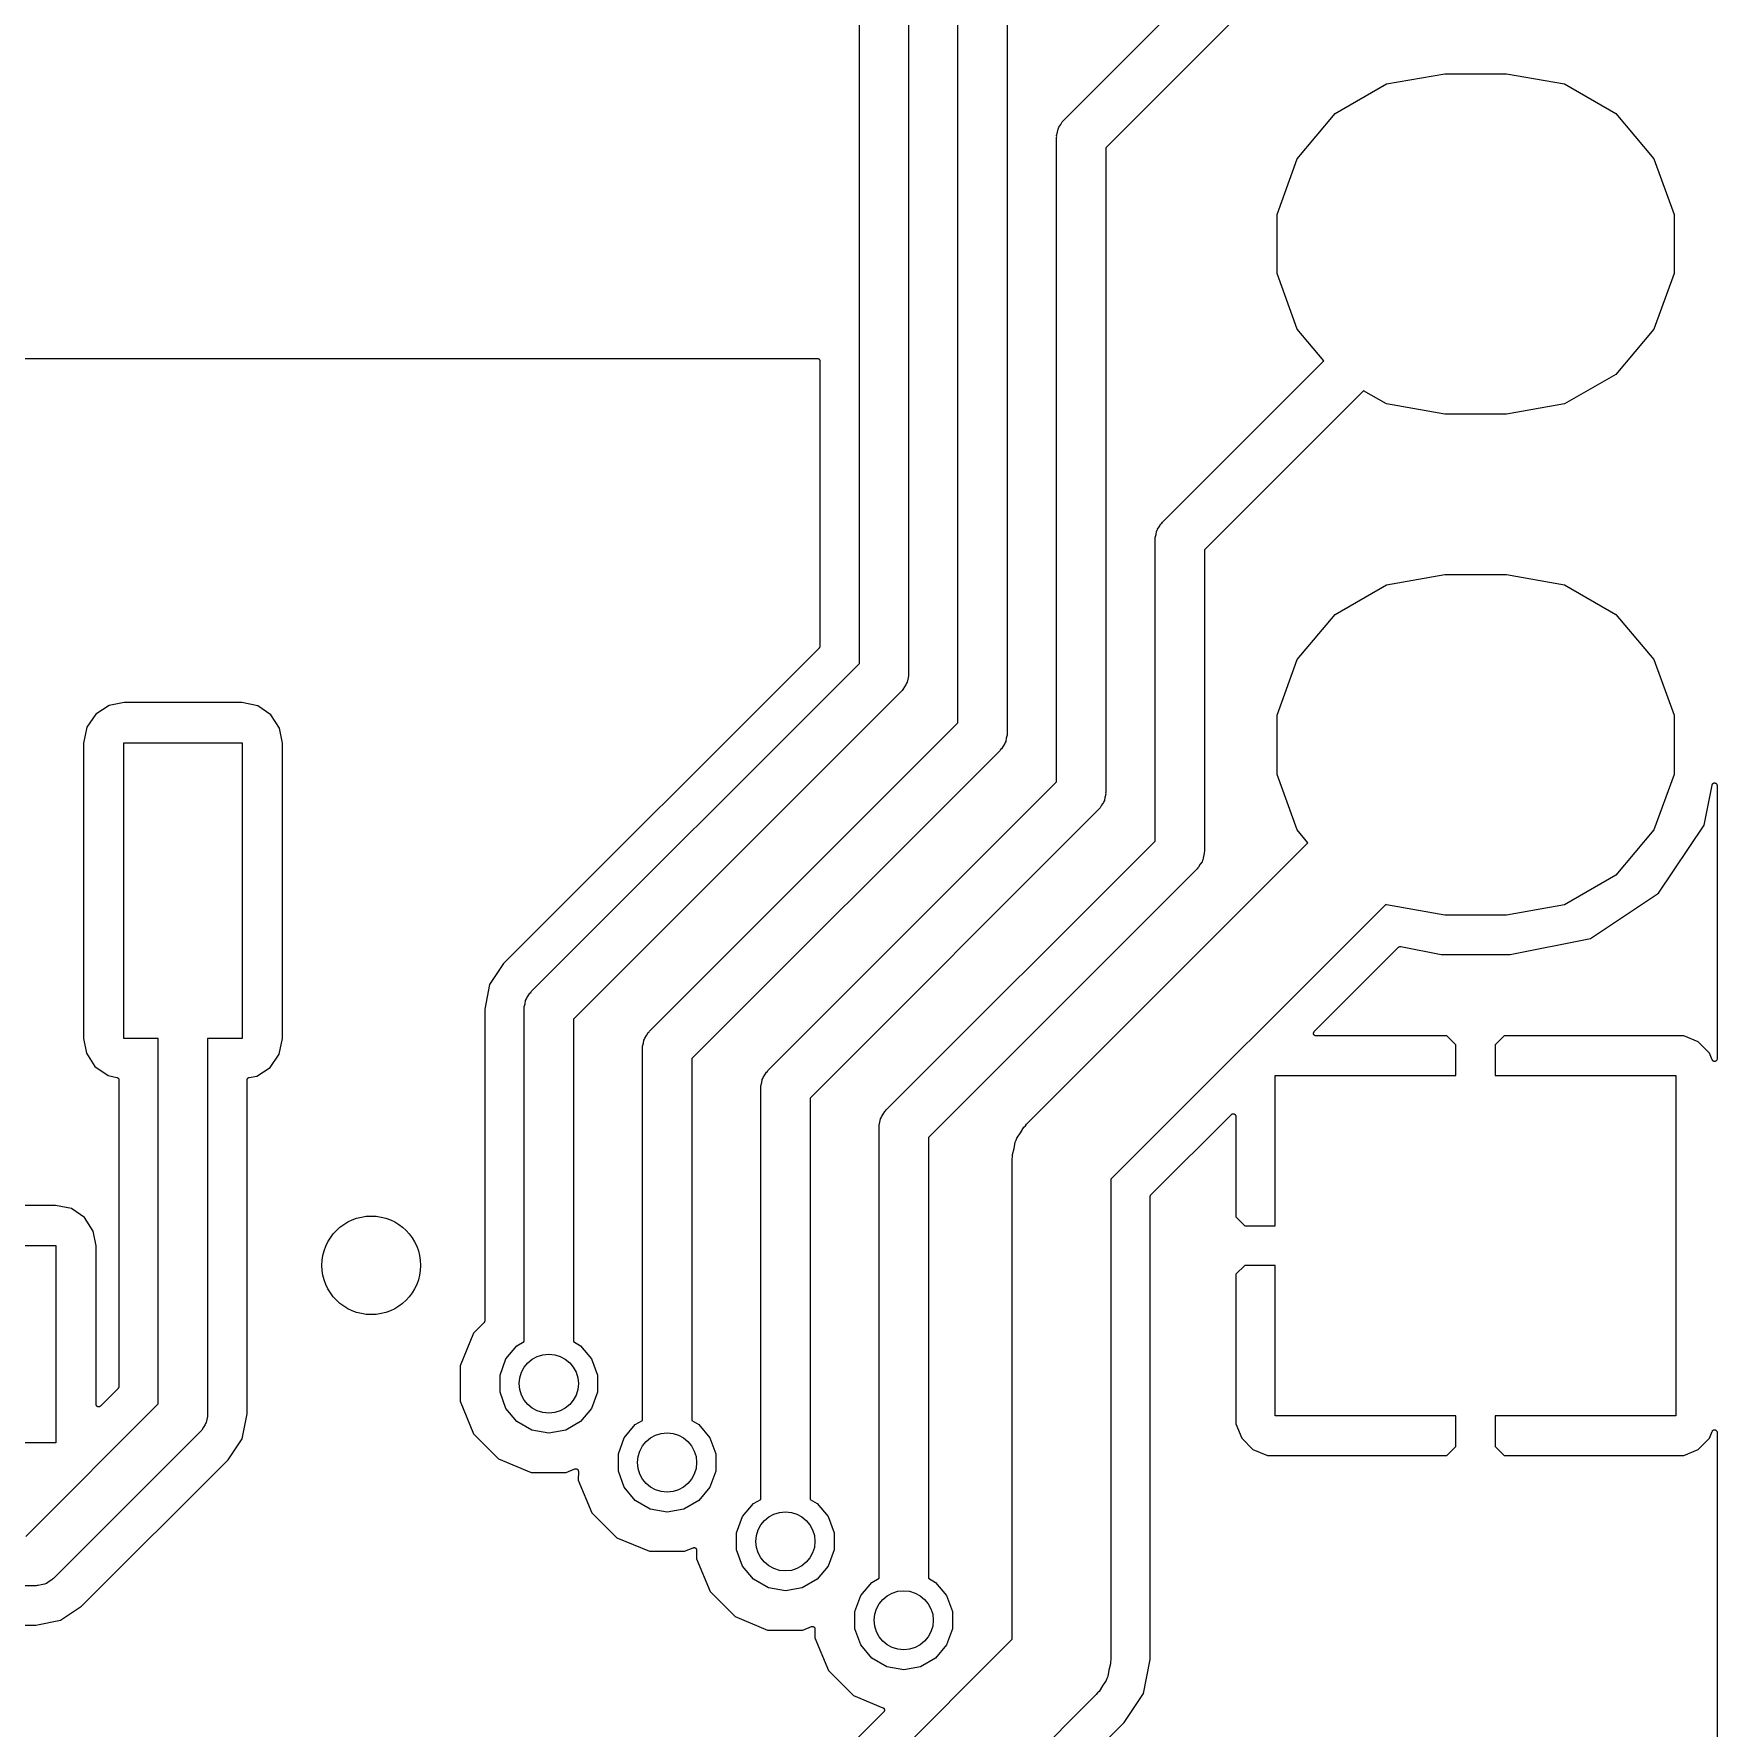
# Model space of a CAD drawing. Extents: x 0.3 to 75.7, y -92.7 to -2.
# Drawn here: x 67.19 to 75.72, y -60.95 to -52.35 of the extents above; entities that cross this region are included whole.
import ezdxf

# ---------------------------------------------------------------- set-up
doc = ezdxf.new("R2010")
doc.units = 0
doc.header["$MEASUREMENT"] = 0
doc.layers.add('BLACK', color=7, linetype='CONTINUOUS')

msp = doc.modelspace()

# ---------------------------------------------------------------- linework, layer by layer
at = {"layer": 'Black'}
for p, q in [((71.375, -55.5482), (71.375, -48.8)), ((71.625, -48.8518), (71.625, -55.6)), ((71.875, -55.8482), (71.875, -50.84)), ((72.125, -50.8918), (72.125, -55.9)), ((72.4116, -52.7916), (73.7307, -51.4725)), ((73.9323, -51.6245), (72.625, -52.9318)), ((74.0483, -52.6085), (74.3437, -52.5564)), ((74.3437, -52.5564), (74.6563, -52.5564)), ((74.6563, -52.5564), (74.9517, -52.6085)), ((73.7886, -52.7584), (74.0483, -52.6085)), ((74.9517, -52.6085), (75.2114, -52.7584)), ((73.5958, -52.9882), (73.7886, -52.7584)), ((75.2114, -52.7584), (75.4042, -52.9882)), ((72.3797, -52.8533), (72.3825, -52.8372)), ((72.3825, -52.8372), (72.3853, -52.8325)), ((72.3853, -52.8325), (72.3867, -52.8272)), ((72.3867, -52.8272), (72.3961, -52.8138)), ((72.3961, -52.8138), (72.4042, -52.7997)), ((72.4042, -52.7997), (72.4085, -52.7961)), ((72.4085, -52.7961), (72.4116, -52.7916)), ((72.375, -52.88), (72.376, -52.8746)), ((72.375, -56.1482), (72.375, -52.88)), ((72.3755, -52.8691), (72.3797, -52.8533)), ((72.376, -52.8746), (72.3755, -52.8691)), ((72.625, -52.9318), (72.625, -56.2)), ((73.4932, -53.27), (73.5958, -52.9882)), ((75.4042, -52.9882), (75.5068, -53.27)), ((73.4932, -53.57), (73.4932, -53.27)), ((75.5068, -53.27), (75.5068, -53.57)), ((73.5958, -53.8518), (73.4932, -53.57)), ((75.5068, -53.57), (75.4042, -53.8518)), ((73.7307, -54.0125), (73.5958, -53.8518)), ((75.4042, -53.8518), (75.2114, -54.0816)), ((19.013, -54), (71.162, -54)), ((71.162, -54), (71.1631, -54.0002)), ((71.1631, -54.0002), (71.1643, -54.0002)), ((71.1643, -54.0002), (71.1653, -54.0006)), ((71.1653, -54.0006), (71.1664, -54.0008)), ((71.1664, -54.0008), (71.1674, -54.0014)), ((71.1674, -54.0014), (71.1685, -54.0017)), ((71.1685, -54.0017), (71.1694, -54.0025)), ((71.1694, -54.0025), (71.1704, -54.003)), ((71.1704, -54.003), (71.1711, -54.0039)), ((71.1711, -54.0039), (71.172, -54.0046)), ((71.172, -54.0046), (71.1725, -54.0056)), ((71.1725, -54.0056), (71.1733, -54.0065)), ((71.1733, -54.0065), (71.1736, -54.0076)), ((71.1736, -54.0076), (71.1742, -54.0086)), ((71.1742, -54.0086), (71.1744, -54.0097)), ((71.1744, -54.0097), (71.1748, -54.0107)), ((71.1748, -54.0107), (71.1748, -54.0119)), ((71.1748, -54.0119), (71.175, -54.013)), ((71.175, -54.013), (71.175, -55.46)), ((72.9116, -54.8316), (73.7307, -54.0125)), ((75.2114, -54.0816), (74.9517, -54.2315)), ((73.9323, -54.1645), (73.125, -54.9718)), ((74.0483, -54.2315), (73.9323, -54.1645)), ((74.3437, -54.2836), (74.0483, -54.2315)), ((74.6563, -54.2836), (74.3437, -54.2836)), ((74.9517, -54.2315), (74.6563, -54.2836)), ((72.8755, -54.9091), (72.8797, -54.8933)), ((72.8797, -54.8933), (72.8825, -54.8772)), ((72.8825, -54.8772), (72.8853, -54.8725)), ((72.8853, -54.8725), (72.8867, -54.8672)), ((72.8867, -54.8672), (72.8961, -54.8538)), ((72.8961, -54.8538), (72.9042, -54.8397)), ((72.9042, -54.8397), (72.9085, -54.8361)), ((72.9085, -54.8361), (72.9116, -54.8316)), ((72.875, -54.92), (72.876, -54.9146)), ((72.875, -56.4482), (72.875, -54.92)), ((72.876, -54.9146), (72.8755, -54.9091)), ((73.125, -54.9718), (73.125, -56.5)), ((73.7886, -55.2984), (74.0483, -55.1485)), ((74.0483, -55.1485), (74.3437, -55.0964)), ((74.3437, -55.0964), (74.6563, -55.0964)), ((74.6563, -55.0964), (74.9517, -55.1485)), ((74.9517, -55.1485), (75.2114, -55.2984)), ((73.5958, -55.5282), (73.7886, -55.2984)), ((75.2114, -55.2984), (75.4042, -55.5282)), ((71.1712, -55.4692), (69.5711, -57.0693)), ((71.1715, -55.4687), (71.1712, -55.4692)), ((71.172, -55.4684), (71.1715, -55.4687)), ((71.1728, -55.4669), (71.172, -55.4684)), ((71.1738, -55.4655), (71.1728, -55.4669)), ((71.1739, -55.4649), (71.1738, -55.4655)), ((71.1742, -55.4644), (71.1739, -55.4649)), ((71.1745, -55.4628), (71.1742, -55.4644)), ((71.175, -55.4611), (71.1745, -55.4628)), ((71.175, -55.46), (71.1749, -55.4606)), ((71.1749, -55.4606), (71.175, -55.4611)), ((69.7116, -57.2116), (71.375, -55.5482)), ((73.4932, -55.81), (73.5958, -55.5282)), ((75.4042, -55.5282), (75.5068, -55.81)), ((71.6039, -55.6662), (71.5958, -55.6803)), ((71.6133, -55.6528), (71.6039, -55.6662)), ((71.6147, -55.6475), (71.6133, -55.6528)), ((71.6175, -55.6428), (71.6147, -55.6475)), ((71.6203, -55.6267), (71.6175, -55.6428)), ((71.6245, -55.6109), (71.6203, -55.6267)), ((71.625, -55.6), (71.624, -55.6054)), ((71.624, -55.6054), (71.6245, -55.6109)), ((67.571, -55.76), (67.5028, -55.8038)), ((67.6462, -55.7458), (67.571, -55.76)), ((68.2437, -55.7458), (67.6462, -55.7458)), ((68.3243, -55.7622), (68.2437, -55.7458)), ((68.3912, -55.8078), (68.3243, -55.7622)), ((71.5884, -55.6884), (69.925, -57.3518)), ((71.5915, -55.6839), (71.5884, -55.6884)), ((71.5958, -55.6803), (71.5915, -55.6839)), ((67.5028, -55.8038), (67.4572, -55.8707)), ((68.435, -55.876), (68.3912, -55.8078)), ((70.3116, -57.4116), (71.875, -55.8482)), ((73.4932, -56.11), (73.4932, -55.81)), ((75.5068, -55.81), (75.5068, -56.11)), ((67.4572, -55.8707), (67.4408, -55.9513)), ((68.4492, -55.9512), (68.435, -55.876)), ((72.1203, -55.9267), (72.1175, -55.9428)), ((72.1245, -55.9109), (72.1203, -55.9267)), ((72.125, -55.9), (72.124, -55.9054)), ((72.124, -55.9054), (72.1245, -55.9109)), ((67.4408, -55.9513), (67.4408, -57.4488)), ((67.645, -57.45), (67.645, -55.95)), ((67.645, -55.95), (68.245, -55.95)), ((68.245, -55.95), (68.245, -57.45)), ((68.4492, -57.4487), (68.4492, -55.9512)), ((72.0884, -55.9884), (70.525, -57.5518)), ((72.0915, -55.9839), (72.0884, -55.9884)), ((72.0958, -55.9803), (72.0915, -55.9839)), ((72.1039, -55.9662), (72.0958, -55.9803)), ((72.1133, -55.9528), (72.1039, -55.9662)), ((72.1147, -55.9475), (72.1133, -55.9528)), ((72.1175, -55.9428), (72.1147, -55.9475)), ((70.9116, -57.6116), (72.375, -56.1482)), ((73.5958, -56.3918), (73.4932, -56.11)), ((75.5068, -56.11), (75.4042, -56.3918)), ((75.6589, -56.3669), (75.6992, -56.164)), ((75.6992, -56.164), (75.6996, -56.163)), ((75.6996, -56.163), (75.6998, -56.1621)), ((75.6998, -56.1621), (75.7004, -56.161)), ((75.7004, -56.161), (75.7009, -56.1598)), ((75.7009, -56.1598), (75.7015, -56.159)), ((75.7015, -56.159), (75.702, -56.1582)), ((75.702, -56.1582), (75.703, -56.1573)), ((75.703, -56.1573), (75.7039, -56.1564)), ((75.7039, -56.1564), (75.7047, -56.1559)), ((75.7047, -56.1559), (75.7055, -56.1553)), ((75.7055, -56.1553), (75.7067, -56.1548)), ((75.7067, -56.1548), (75.7078, -56.1542)), ((75.7078, -56.1542), (75.7088, -56.1541)), ((75.7088, -56.1541), (75.7097, -56.1537)), ((75.7097, -56.1537), (75.711, -56.1537)), ((75.711, -56.1537), (75.7123, -56.1535)), ((75.7123, -56.1535), (75.7133, -56.1537)), ((75.7133, -56.1537), (75.7143, -56.1537)), ((75.7143, -56.1537), (75.7155, -56.1541)), ((75.7155, -56.1541), (75.7167, -56.1544)), ((75.7167, -56.1544), (75.7176, -56.1549)), ((75.7176, -56.1549), (75.7185, -56.1553)), ((75.7185, -56.1553), (75.7195, -56.1561)), ((75.7195, -56.1561), (75.7206, -56.1567)), ((75.7206, -56.1567), (75.7212, -56.1575)), ((75.7212, -56.1575), (75.722, -56.1582)), ((75.722, -56.1582), (75.7226, -56.1593)), ((75.7226, -56.1593), (75.7234, -56.1603)), ((75.7234, -56.1603), (75.7237, -56.1612)), ((75.7237, -56.1612), (75.7242, -56.1621)), ((75.7242, -56.1621), (75.7244, -56.1633)), ((75.7244, -56.1633), (75.7248, -56.1645)), ((75.7248, -56.1645), (75.7248, -56.1655)), ((75.7248, -56.1655), (75.725, -56.1665)), ((75.725, -56.1665), (75.725, -57.553)), ((72.5958, -56.2803), (72.5915, -56.2839)), ((72.6039, -56.2662), (72.5958, -56.2803)), ((72.6133, -56.2528), (72.6039, -56.2662)), ((72.6147, -56.2475), (72.6133, -56.2528)), ((72.6175, -56.2428), (72.6147, -56.2475)), ((72.6203, -56.2267), (72.6175, -56.2428)), ((72.6245, -56.2109), (72.6203, -56.2267)), ((72.625, -56.2), (72.624, -56.2054)), ((72.624, -56.2054), (72.6245, -56.2109)), ((72.5884, -56.2884), (71.125, -57.7518)), ((72.5915, -56.2839), (72.5884, -56.2884)), ((75.4284, -56.7119), (75.6589, -56.3669)), ((71.5116, -57.8116), (72.875, -56.4482)), ((73.65, -56.4564), (73.5958, -56.3918)), ((75.4042, -56.3918), (75.2114, -56.6216)), ((72.2232, -57.8832), (73.65, -56.4564)), ((73.1203, -56.5267), (73.1175, -56.5428)), ((73.1245, -56.5109), (73.1203, -56.5267)), ((73.125, -56.5), (73.124, -56.5054)), ((73.124, -56.5054), (73.1245, -56.5109)), ((73.0884, -56.5884), (71.725, -57.9518)), ((73.0915, -56.5839), (73.0884, -56.5884)), ((73.0958, -56.5803), (73.0915, -56.5839)), ((73.1039, -56.5662), (73.0958, -56.5803)), ((73.1133, -56.5528), (73.1039, -56.5662)), ((73.1147, -56.5475), (73.1133, -56.5528)), ((73.1175, -56.5428), (73.1147, -56.5475)), ((75.2114, -56.6216), (74.9517, -56.7715)), ((74.0443, -56.7692), (72.65, -58.1636)), ((74.0483, -56.7715), (74.0443, -56.7692)), ((74.3437, -56.8236), (74.0483, -56.7715)), ((74.9517, -56.7715), (74.6563, -56.8236)), ((75.0834, -56.9424), (75.4284, -56.7119)), ((74.6563, -56.8236), (74.3437, -56.8236)), ((74.6752, -57.0236), (75.0834, -56.9424)), ((73.6822, -57.4142), (74.1097, -56.9867)), ((74.1097, -56.9867), (74.1112, -56.9856)), ((74.1112, -56.9856), (74.1126, -56.9845)), ((74.1126, -56.9845), (74.113, -56.9844)), ((74.113, -56.9844), (74.1134, -56.9841)), ((74.1134, -56.9841), (74.1152, -56.9836)), ((74.1152, -56.9836), (74.1169, -56.983)), ((74.1169, -56.983), (74.1173, -56.9831)), ((74.1173, -56.9831), (74.1178, -56.9829)), ((74.1178, -56.9829), (74.1196, -56.9831)), ((74.1196, -56.9831), (74.1214, -56.9831)), ((74.1214, -56.9831), (74.3248, -57.0236)), ((74.3248, -57.0236), (74.6752, -57.0236)), ((69.5711, -57.0693), (69.5, -57.1757)), ((69.5, -57.1757), (69.475, -57.3013)), ((69.6961, -57.2338), (69.7042, -57.2197)), ((69.7042, -57.2197), (69.7085, -57.2161)), ((69.7085, -57.2161), (69.7116, -57.2116)), ((69.475, -57.3013), (69.475, -58.8832)), ((69.675, -57.3), (69.676, -57.2946)), ((69.675, -58.7), (69.675, -57.3)), ((69.6755, -57.2891), (69.6797, -57.2733)), ((69.676, -57.2946), (69.6755, -57.2891)), ((69.6797, -57.2733), (69.6825, -57.2572)), ((69.6825, -57.2572), (69.6853, -57.2525)), ((69.6853, -57.2525), (69.6867, -57.2472)), ((69.6867, -57.2472), (69.6961, -57.2338)), ((69.925, -57.3518), (69.925, -58.7)), ((67.4408, -57.4488), (67.455, -57.524)), ((67.82, -57.45), (67.645, -57.45)), ((67.82, -59.3032), (67.82, -57.45)), ((68.245, -57.45), (68.07, -57.45)), ((68.07, -57.45), (68.07, -59.355)), ((68.4328, -57.5293), (68.4492, -57.4487)), ((70.2755, -57.4891), (70.2797, -57.4733)), ((70.2797, -57.4733), (70.2825, -57.4572)), ((70.2825, -57.4572), (70.2853, -57.4525)), ((70.2853, -57.4525), (70.2867, -57.4472)), ((70.2867, -57.4472), (70.2961, -57.4338)), ((70.2961, -57.4338), (70.3042, -57.4197)), ((70.3042, -57.4197), (70.3085, -57.4161)), ((70.3085, -57.4161), (70.3116, -57.4116)), ((73.6784, -57.4223), (73.6786, -57.4217)), ((73.6786, -57.424), (73.6784, -57.4223)), ((73.6786, -57.4211), (73.6792, -57.4195)), ((73.6786, -57.4217), (73.6786, -57.4211)), ((73.6786, -57.4257), (73.6786, -57.424)), ((73.6788, -57.4262), (73.6786, -57.4257)), ((73.6788, -57.4268), (73.6788, -57.4262)), ((73.6795, -57.4283), (73.6788, -57.4268)), ((73.6792, -57.4195), (73.6796, -57.4179)), ((73.6801, -57.4299), (73.6795, -57.4283)), ((73.6796, -57.4179), (73.6799, -57.4174)), ((73.6799, -57.4174), (73.6801, -57.4169)), ((73.6801, -57.4169), (73.6812, -57.4156)), ((73.6805, -57.4303), (73.6801, -57.4299)), ((73.6807, -57.4309), (73.6805, -57.4303)), ((73.6819, -57.4321), (73.6807, -57.4309)), ((73.6812, -57.4156), (73.6822, -57.4142)), ((73.683, -57.4334), (73.6819, -57.4321)), ((73.6835, -57.4336), (73.683, -57.4334)), ((73.6839, -57.434), (73.6835, -57.4336)), ((73.6855, -57.4348), (73.6839, -57.434)), ((73.6869, -57.4356), (73.6855, -57.4348)), ((73.6875, -57.4357), (73.6869, -57.4356)), ((73.688, -57.436), (73.6875, -57.4357)), ((73.6897, -57.4361), (73.688, -57.436)), ((73.6914, -57.4364), (73.6897, -57.4361)), ((74.3544, -57.4364), (73.6914, -57.4364)), ((74.4, -57.482), (74.3544, -57.4364)), ((74.4, -57.6364), (74.4, -57.482)), ((74.6456, -57.4364), (74.6, -57.482)), ((74.6, -57.482), (74.6, -57.6364)), ((75.5558, -57.4364), (74.6456, -57.4364)), ((75.6293, -57.4668), (75.5558, -57.4364)), ((75.6856, -57.5231), (75.6293, -57.4668)), ((67.455, -57.524), (67.4988, -57.5922)), ((68.3872, -57.5962), (68.4328, -57.5293)), ((70.275, -57.5), (70.276, -57.4946)), ((70.275, -59.1), (70.275, -57.5)), ((70.276, -57.4946), (70.2755, -57.4891)), ((70.525, -57.5518), (70.525, -59.1)), ((75.7, -57.558), (75.6856, -57.5231)), ((75.7011, -57.5596), (75.7, -57.558)), ((75.702, -57.5613), (75.7011, -57.5596)), ((75.7023, -57.5615), (75.702, -57.5613)), ((75.7024, -57.5618), (75.7023, -57.5615)), ((75.704, -57.563), (75.7024, -57.5618)), ((75.7055, -57.5642), (75.704, -57.563)), ((75.7058, -57.5643), (75.7055, -57.5642)), ((75.706, -57.5645), (75.7058, -57.5643)), ((75.7079, -57.5651), (75.706, -57.5645)), ((75.7097, -57.5658), (75.7079, -57.5651)), ((75.71, -57.5658), (75.7097, -57.5658)), ((75.7103, -57.5659), (75.71, -57.5658)), ((75.7123, -57.5658), (75.7103, -57.5659)), ((75.7143, -57.5658), (75.7123, -57.5658)), ((75.7145, -57.5657), (75.7143, -57.5658)), ((75.7148, -57.5657), (75.7145, -57.5657)), ((75.7167, -57.5649), (75.7148, -57.5657)), ((75.7185, -57.5642), (75.7167, -57.5649)), ((75.7187, -57.5641), (75.7185, -57.5642)), ((75.719, -57.564), (75.7187, -57.5641)), ((75.7205, -57.5626), (75.719, -57.564)), ((75.722, -57.5613), (75.7205, -57.5626)), ((75.7221, -57.5611), (75.722, -57.5613)), ((75.7223, -57.5609), (75.7221, -57.5611)), ((75.7232, -57.5591), (75.7223, -57.5609)), ((75.7242, -57.5574), (75.7232, -57.5591)), ((75.7243, -57.5572), (75.7242, -57.5574)), ((75.7244, -57.5569), (75.7243, -57.5572)), ((75.7247, -57.5549), (75.7244, -57.5569)), ((75.725, -57.553), (75.7247, -57.5549)), ((67.4988, -57.5922), (67.5657, -57.6378)), ((67.5657, -57.6378), (67.6096, -57.6467)), ((67.6096, -57.6467), (67.6115, -57.6475)), ((67.6115, -57.6475), (67.6135, -57.6482)), ((67.6135, -57.6482), (67.6136, -57.6483)), ((67.6136, -57.6483), (67.6138, -57.6484)), ((67.6138, -57.6484), (67.6153, -57.6498)), ((67.6153, -57.6498), (67.617, -57.6511)), ((67.617, -57.6511), (67.617, -57.6513)), ((67.617, -57.6513), (67.6172, -57.6514)), ((67.6172, -57.6514), (67.6182, -57.6532)), ((67.6182, -57.6532), (67.6192, -57.655)), ((67.6192, -57.655), (67.6192, -57.6552)), ((67.6192, -57.6552), (67.6193, -57.6553)), ((67.6193, -57.6553), (67.6196, -57.6574)), ((68.2704, -57.6579), (68.2707, -57.6557)), ((68.2707, -57.6557), (68.2708, -57.6556)), ((68.2708, -57.6556), (68.2719, -57.6537)), ((68.2708, -57.6556), (68.2708, -57.6556)), ((68.2719, -57.6537), (68.2729, -57.6518)), ((68.2729, -57.6518), (68.273, -57.6517)), ((68.273, -57.6517), (68.2747, -57.6502)), ((68.273, -57.6517), (68.273, -57.6517)), ((68.2747, -57.6502), (68.2764, -57.6488)), ((68.2764, -57.6488), (68.2764, -57.6488)), ((68.2764, -57.6488), (68.2765, -57.6488)), ((68.2765, -57.6488), (68.2786, -57.648)), ((68.2786, -57.648), (68.2806, -57.6472)), ((68.2806, -57.6472), (68.319, -57.64)), ((68.319, -57.64), (68.3872, -57.5962)), ((70.8825, -57.6572), (70.8853, -57.6525)), ((70.8853, -57.6525), (70.8867, -57.6472)), ((70.8867, -57.6472), (70.8961, -57.6338)), ((70.8961, -57.6338), (70.9042, -57.6197)), ((70.9042, -57.6197), (70.9085, -57.6161)), ((70.9085, -57.6161), (70.9116, -57.6116)), ((73.484, -58.4), (73.484, -57.6364)), ((73.484, -57.6364), (74.4, -57.6364)), ((74.6, -57.6364), (75.516, -57.6364)), ((75.516, -57.6364), (75.516, -59.3636)), ((67.6196, -57.6574), (67.62, -57.6595)), ((67.62, -57.6595), (67.62, -59.215)), ((68.27, -57.66), (68.2704, -57.6579)), ((68.27, -59.3537), (68.27, -57.66)), ((70.875, -57.7), (70.876, -57.6946)), ((70.875, -59.5), (70.875, -57.7)), ((70.8755, -57.6891), (70.8797, -57.6733)), ((70.876, -57.6946), (70.8755, -57.6891)), ((70.8797, -57.6733), (70.8825, -57.6572)), ((71.125, -57.7518), (71.125, -59.5)), ((71.4961, -57.8338), (71.5042, -57.8197)), ((71.5042, -57.8197), (71.5085, -57.8161)), ((71.5085, -57.8161), (71.5116, -57.8116)), ((71.475, -57.9), (71.476, -57.8946)), ((71.475, -60.1868), (71.475, -57.9)), ((71.4755, -57.8891), (71.4797, -57.8733)), ((71.476, -57.8946), (71.4755, -57.8891)), ((71.4797, -57.8733), (71.4825, -57.8572)), ((71.4825, -57.8572), (71.4853, -57.8525)), ((71.4853, -57.8525), (71.4867, -57.8472)), ((71.4867, -57.8472), (71.4961, -57.8338)), ((72.1922, -57.9276), (72.2085, -57.8993)), ((72.2085, -57.8993), (72.2169, -57.8922)), ((72.2169, -57.8922), (72.2232, -57.8832)), ((72.8538, -58.2426), (73.2618, -57.8346)), ((73.2618, -57.8346), (73.2632, -57.8336)), ((73.2632, -57.8336), (73.2645, -57.8325)), ((73.2645, -57.8325), (73.265, -57.8323)), ((73.265, -57.8323), (73.2655, -57.832)), ((73.2655, -57.832), (73.2671, -57.8316)), ((73.2671, -57.8316), (73.2687, -57.831)), ((73.2687, -57.831), (73.2693, -57.831)), ((73.2693, -57.831), (73.2699, -57.8308)), ((73.2699, -57.8308), (73.2716, -57.831)), ((73.2716, -57.831), (73.2733, -57.831)), ((73.2733, -57.831), (73.2738, -57.8312)), ((73.2738, -57.8312), (73.2744, -57.8312)), ((73.2744, -57.8312), (73.2759, -57.8319)), ((73.2759, -57.8319), (73.2775, -57.8325)), ((73.2775, -57.8325), (73.2779, -57.8329)), ((73.2779, -57.8329), (73.2785, -57.8331)), ((73.2785, -57.8331), (73.2797, -57.8343)), ((73.2797, -57.8343), (73.281, -57.8354)), ((73.281, -57.8354), (73.2812, -57.8359)), ((73.2812, -57.8359), (73.2816, -57.8363)), ((73.2816, -57.8363), (73.2824, -57.8379)), ((73.2824, -57.8379), (73.2832, -57.8393)), ((73.2832, -57.8393), (73.2833, -57.8399)), ((73.2833, -57.8399), (73.2836, -57.8404)), ((73.2836, -57.8404), (73.2837, -57.8421)), ((73.2837, -57.8421), (73.284, -57.8438)), ((73.284, -57.8438), (73.284, -58.3544)), ((71.725, -57.9518), (71.725, -60.1868)), ((72.1594, -58.0067), (72.1651, -57.9745)), ((72.1651, -57.9745), (72.1706, -57.965)), ((72.1706, -57.965), (72.1734, -57.9543)), ((72.1734, -57.9543), (72.1922, -57.9276)), ((72.15, -58.06), (72.1519, -58.0492)), ((72.15, -60.4964), (72.15, -58.06)), ((72.151, -58.0382), (72.1594, -58.0067)), ((72.1519, -58.0492), (72.151, -58.0382)), ((72.65, -58.1636), (72.65, -60.6)), ((72.85, -58.2506), (72.8505, -58.249)), ((72.8501, -58.2512), (72.85, -58.2506)), ((72.85, -58.2518), (72.8501, -58.2512)), ((72.85, -58.6402), (72.85, -58.2518)), ((72.8505, -58.249), (72.8508, -58.2473)), ((72.8508, -58.2473), (72.8511, -58.2468)), ((72.8511, -58.2468), (72.8512, -58.2463)), ((72.8512, -58.2463), (72.8522, -58.2449)), ((72.8522, -58.2449), (72.853, -58.2434)), ((72.853, -58.2434), (72.8535, -58.2431)), ((72.8535, -58.2431), (72.8538, -58.2426)), ((67.2987, -58.2958), (66.8376, -58.2958)), ((67.3793, -58.3122), (67.2987, -58.2958)), ((67.4462, -58.3578), (67.3793, -58.3122)), ((67.49, -58.426), (67.4462, -58.3578)), ((67.5042, -58.5012), (67.49, -58.426)), ((73.284, -58.3544), (73.3296, -58.4)), ((73.3296, -58.4), (73.484, -58.4)), ((66.7536, -58.5), (67.3, -58.5)), ((67.3, -58.5), (67.3, -59.5)), ((67.5042, -59.3048), (67.5042, -58.5012)), ((73.3296, -58.6), (73.284, -58.6456)), ((73.484, -58.6), (73.3296, -58.6)), ((73.484, -59.3636), (73.484, -58.6)), ((72.85, -60.5987), (72.85, -58.6402)), ((73.284, -58.6456), (73.284, -59.4034)), ((69.675, -58.9868), (69.675, -58.7)), ((69.925, -58.7), (69.925, -58.9868)), ((69.4187, -58.9448), (69.3501, -59.1101)), ((69.4712, -58.8924), (69.4187, -58.9448)), ((69.4715, -58.8919), (69.4712, -58.8924)), ((69.472, -58.8916), (69.4715, -58.8919)), ((69.4728, -58.8901), (69.472, -58.8916)), ((69.4738, -58.8887), (69.4728, -58.8901)), ((69.4739, -58.8881), (69.4738, -58.8887)), ((69.4742, -58.8876), (69.4739, -58.8881)), ((69.4745, -58.886), (69.4742, -58.8876)), ((69.4749, -58.8843), (69.4745, -58.886)), ((69.475, -58.8832), (69.4749, -58.8838)), ((69.4749, -58.8838), (69.4749, -58.8843)), ((69.5827, -59.0745), (69.6387, -59.0078)), ((69.6387, -59.0078), (69.675, -58.9868)), ((69.925, -58.9868), (69.9613, -59.0078)), ((69.9613, -59.0078), (70.0173, -59.0745)), ((69.3501, -59.1101), (69.3499, -59.2891)), ((69.5529, -59.1564), (69.5827, -59.0745)), ((70.0173, -59.0745), (70.0471, -59.1564)), ((70.275, -59.3868), (70.275, -59.1)), ((70.525, -59.1), (70.525, -59.3868)), ((69.5529, -59.2436), (69.5529, -59.1564)), ((70.0471, -59.1564), (70.0471, -59.2436)), ((67.6162, -59.2242), (67.5264, -59.314)), ((67.6165, -59.2237), (67.6162, -59.2242)), ((67.617, -59.2234), (67.6165, -59.2237)), ((67.6178, -59.2219), (67.617, -59.2234)), ((67.6188, -59.2205), (67.6178, -59.2219)), ((67.6189, -59.2199), (67.6188, -59.2205)), ((67.6192, -59.2194), (67.6189, -59.2199)), ((67.6195, -59.2178), (67.6192, -59.2194)), ((67.62, -59.2161), (67.6195, -59.2178)), ((67.62, -59.215), (67.6199, -59.2156)), ((67.6199, -59.2156), (67.62, -59.2161)), ((69.5827, -59.3255), (69.5529, -59.2436)), ((70.0471, -59.2436), (70.0173, -59.3255)), ((67.1482, -59.975), (67.82, -59.3032)), ((67.5045, -59.3065), (67.5042, -59.3048)), ((67.5046, -59.3082), (67.5045, -59.3065)), ((67.5049, -59.3087), (67.5046, -59.3082)), ((67.505, -59.3093), (67.5049, -59.3087)), ((67.5058, -59.3107), (67.505, -59.3093)), ((67.5065, -59.3123), (67.5058, -59.3107)), ((67.5069, -59.3127), (67.5065, -59.3123)), ((67.5072, -59.3132), (67.5069, -59.3127)), ((67.5085, -59.3143), (67.5072, -59.3132)), ((67.5097, -59.3155), (67.5085, -59.3143)), ((67.5102, -59.3157), (67.5097, -59.3155)), ((67.5107, -59.3161), (67.5102, -59.3157)), ((67.5123, -59.3167), (67.5107, -59.3161)), ((67.5138, -59.3174), (67.5123, -59.3167)), ((67.5144, -59.3174), (67.5138, -59.3174)), ((67.5149, -59.3176), (67.5144, -59.3174)), ((67.5166, -59.3176), (67.5149, -59.3176)), ((67.5183, -59.3178), (67.5166, -59.3176)), ((67.5189, -59.3176), (67.5183, -59.3178)), ((67.5194, -59.3176), (67.5189, -59.3176)), ((67.521, -59.317), (67.5194, -59.3176)), ((67.5227, -59.3166), (67.521, -59.317)), ((67.5231, -59.3163), (67.5227, -59.3166)), ((67.5237, -59.3161), (67.5231, -59.3163)), ((67.525, -59.315), (67.5237, -59.3161)), ((67.5264, -59.314), (67.525, -59.315)), ((68.0695, -59.3659), (68.0653, -59.3817)), ((68.07, -59.355), (68.069, -59.3604)), ((68.069, -59.3604), (68.0695, -59.3659)), ((68.245, -59.4793), (68.27, -59.3537)), ((69.3499, -59.2891), (69.4183, -59.4546)), ((69.6387, -59.3922), (69.5827, -59.3255)), ((70.0173, -59.3255), (69.9613, -59.3922)), ((74.4, -59.3636), (73.484, -59.3636)), ((74.4, -59.518), (74.4, -59.3636)), ((75.516, -59.3636), (74.6, -59.3636)), ((74.6, -59.3636), (74.6, -59.518)), ((68.0334, -59.4434), (67.2884, -60.1884)), ((68.0365, -59.4389), (68.0334, -59.4434)), ((68.0408, -59.4353), (68.0365, -59.4389)), ((68.0489, -59.4212), (68.0408, -59.4353)), ((68.0583, -59.4078), (68.0489, -59.4212)), ((68.0597, -59.4025), (68.0583, -59.4078)), ((68.0625, -59.3978), (68.0597, -59.4025)), ((68.0653, -59.3817), (68.0625, -59.3978)), ((69.4183, -59.4546), (69.5448, -59.5813)), ((69.7142, -59.4358), (69.6387, -59.3922)), ((69.8, -59.451), (69.7142, -59.4358)), ((69.8858, -59.4358), (69.8, -59.451)), ((69.9613, -59.3922), (69.8858, -59.4358)), ((70.1827, -59.4745), (70.2387, -59.4078)), ((70.2387, -59.4078), (70.275, -59.3868)), ((70.525, -59.3868), (70.5613, -59.4078)), ((70.5613, -59.4078), (70.6173, -59.4745)), ((73.284, -59.4034), (73.3144, -59.4769)), ((75.6856, -59.4769), (75.7, -59.442)), ((75.7, -59.442), (75.7011, -59.4404)), ((75.7011, -59.4404), (75.702, -59.4387)), ((75.702, -59.4387), (75.7023, -59.4385)), ((75.7023, -59.4385), (75.7024, -59.4382)), ((75.7024, -59.4382), (75.704, -59.437)), ((75.704, -59.437), (75.7055, -59.4358)), ((75.7055, -59.4358), (75.7058, -59.4357)), ((75.7058, -59.4357), (75.706, -59.4355)), ((75.706, -59.4355), (75.7079, -59.4349)), ((75.7079, -59.4349), (75.7097, -59.4342)), ((75.7097, -59.4342), (75.71, -59.4342)), ((75.71, -59.4342), (75.7103, -59.4341)), ((75.7103, -59.4341), (75.7123, -59.4342)), ((75.7123, -59.4342), (75.7143, -59.4342)), ((75.7143, -59.4342), (75.7145, -59.4343)), ((75.7145, -59.4343), (75.7148, -59.4343)), ((75.7148, -59.4343), (75.7167, -59.4351)), ((75.7167, -59.4351), (75.7185, -59.4358)), ((75.7185, -59.4358), (75.7187, -59.4359)), ((75.7187, -59.4359), (75.719, -59.436)), ((75.719, -59.436), (75.7205, -59.4374)), ((75.7205, -59.4374), (75.722, -59.4387)), ((75.722, -59.4387), (75.7221, -59.4389)), ((75.7221, -59.4389), (75.7223, -59.4391)), ((75.7223, -59.4391), (75.7232, -59.4409)), ((75.7232, -59.4409), (75.7242, -59.4426)), ((75.7242, -59.4426), (75.7243, -59.4428)), ((75.7243, -59.4428), (75.7244, -59.4431)), ((75.7244, -59.4431), (75.7247, -59.4451)), ((75.7247, -59.4451), (75.725, -59.447)), ((75.725, -59.447), (75.725, -92.712)), ((67.3, -59.5), (66.5, -59.5)), ((68.1739, -59.5857), (68.245, -59.4793)), ((70.1529, -59.5564), (70.1827, -59.4745)), ((70.6173, -59.4745), (70.6471, -59.5564)), ((70.875, -59.7868), (70.875, -59.5)), ((71.125, -59.5), (71.125, -59.7868)), ((73.3144, -59.4769), (73.3707, -59.5332)), ((73.3707, -59.5332), (73.4442, -59.5636)), ((74.3544, -59.5636), (74.4, -59.518)), ((74.6, -59.518), (74.6456, -59.5636)), ((75.5558, -59.5636), (75.6293, -59.5332)), ((75.6293, -59.5332), (75.6856, -59.4769)), ((67.4307, -60.3289), (68.1739, -59.5857)), ((69.5448, -59.5813), (69.7101, -59.6499)), ((69.8891, -59.6501), (69.932, -59.6324)), ((69.932, -59.6324), (69.9334, -59.6321)), ((69.9334, -59.6321), (69.9347, -59.6316)), ((69.9347, -59.6316), (69.9356, -59.6316)), ((69.9356, -59.6316), (69.9364, -59.6314)), ((69.9364, -59.6314), (69.9378, -59.6316)), ((69.9378, -59.6316), (69.9392, -59.6316)), ((69.9392, -59.6316), (69.94, -59.6319)), ((69.94, -59.6319), (69.9409, -59.632)), ((69.9409, -59.632), (69.9421, -59.6326)), ((69.9421, -59.6326), (69.9435, -59.6331)), ((70.1529, -59.6436), (70.1529, -59.5564)), ((70.6471, -59.5564), (70.6471, -59.6436)), ((73.4442, -59.5636), (74.3544, -59.5636)), ((74.6456, -59.5636), (75.5558, -59.5636)), ((69.7101, -59.6499), (69.8891, -59.6501)), ((69.9435, -59.6331), (69.9441, -59.6337)), ((69.9441, -59.6337), (69.9449, -59.6341)), ((69.9449, -59.6341), (69.9458, -59.6351)), ((69.9458, -59.6351), (69.9469, -59.636)), ((69.9469, -59.636), (69.9474, -59.6368)), ((69.9474, -59.6368), (69.9479, -59.6374)), ((69.9479, -59.6374), (69.9485, -59.6387)), ((69.9485, -59.6387), (69.9492, -59.6399)), ((69.9492, -59.6399), (69.9493, -59.6408)), ((69.9493, -59.6408), (69.9497, -59.6416)), ((69.9497, -59.6416), (69.9497, -59.643)), ((69.9497, -59.643), (69.95, -59.6444)), ((69.95, -59.6444), (69.9499, -59.6891)), ((69.9499, -59.6891), (70.0183, -59.8546)), ((70.1827, -59.7255), (70.1529, -59.6436)), ((70.6471, -59.6436), (70.6173, -59.7255)), ((70.2387, -59.7922), (70.1827, -59.7255)), ((70.3142, -59.8358), (70.2387, -59.7922)), ((70.5613, -59.7922), (70.4858, -59.8358)), ((70.6173, -59.7255), (70.5613, -59.7922)), ((70.8387, -59.8078), (70.875, -59.7868)), ((71.125, -59.7868), (71.1613, -59.8078)), ((70.0183, -59.8546), (70.1448, -59.9813)), ((70.4, -59.851), (70.3142, -59.8358)), ((70.4858, -59.8358), (70.4, -59.851)), ((70.7529, -59.9564), (70.7827, -59.8745)), ((70.7827, -59.8745), (70.8387, -59.8078)), ((71.1613, -59.8078), (71.2173, -59.8745)), ((71.2173, -59.8745), (71.2471, -59.9564)), ((70.7529, -60.0436), (70.7529, -59.9564)), ((71.2471, -59.9564), (71.2471, -60.0436)), ((70.1448, -59.9813), (70.3101, -60.0499)), ((70.3101, -60.0499), (70.4891, -60.0501)), ((70.4891, -60.0501), (70.532, -60.0324)), ((70.532, -60.0324), (70.5334, -60.0321)), ((70.5334, -60.0321), (70.5347, -60.0316)), ((70.5347, -60.0316), (70.5356, -60.0316)), ((70.5356, -60.0316), (70.5364, -60.0314)), ((70.5364, -60.0314), (70.5378, -60.0316)), ((70.5378, -60.0316), (70.5392, -60.0316)), ((70.5392, -60.0316), (70.54, -60.0319)), ((70.54, -60.0319), (70.5409, -60.032)), ((70.5409, -60.032), (70.5421, -60.0326)), ((70.5421, -60.0326), (70.5435, -60.0331)), ((70.5435, -60.0331), (70.5441, -60.0337)), ((70.5441, -60.0337), (70.5449, -60.0341)), ((70.5449, -60.0341), (70.5458, -60.0351)), ((70.5458, -60.0351), (70.5469, -60.036)), ((70.5469, -60.036), (70.5474, -60.0368)), ((70.5474, -60.0368), (70.5479, -60.0374)), ((70.5479, -60.0374), (70.5485, -60.0387)), ((70.5485, -60.0387), (70.5492, -60.0399)), ((70.5492, -60.0399), (70.5493, -60.0408)), ((70.5493, -60.0408), (70.5497, -60.0416)), ((70.5497, -60.0416), (70.5497, -60.043)), ((70.5497, -60.043), (70.55, -60.0444)), ((70.55, -60.0444), (70.5499, -60.0891)), ((70.7827, -60.1255), (70.7529, -60.0436)), ((71.2471, -60.0436), (71.2173, -60.1255)), ((70.5499, -60.0891), (70.6183, -60.2546)), ((70.8387, -60.1922), (70.7827, -60.1255)), ((71.2173, -60.1255), (71.1613, -60.1922)), ((67.2, -60.225), (54.9518, -60.225)), ((67.2054, -60.224), (67.2, -60.225)), ((67.2109, -60.2245), (67.2054, -60.224)), ((67.2267, -60.2203), (67.2109, -60.2245)), ((67.2428, -60.2175), (67.2267, -60.2203)), ((67.2475, -60.2147), (67.2428, -60.2175)), ((67.2528, -60.2133), (67.2475, -60.2147)), ((67.2662, -60.2039), (67.2528, -60.2133)), ((67.2803, -60.1958), (67.2662, -60.2039)), ((67.2839, -60.1915), (67.2803, -60.1958)), ((67.2884, -60.1884), (67.2839, -60.1915)), ((70.9142, -60.2358), (70.8387, -60.1922)), ((71.1613, -60.1922), (71.0858, -60.2358)), ((71.3827, -60.2745), (71.4387, -60.2078)), ((71.4387, -60.2078), (71.475, -60.1868)), ((71.725, -60.1868), (71.7613, -60.2078)), ((71.7613, -60.2078), (71.8173, -60.2745)), ((70.6183, -60.2546), (70.7448, -60.3813)), ((71, -60.251), (70.9142, -60.2358)), ((71.0858, -60.2358), (71, -60.251)), ((71.3529, -60.3564), (71.3827, -60.2745)), ((71.8173, -60.2745), (71.8471, -60.3564)), ((67.1987, -60.425), (67.3243, -60.4)), ((67.3243, -60.4), (67.4307, -60.3289)), ((70.7448, -60.3813), (70.9101, -60.4499)), ((71.3529, -60.4436), (71.3529, -60.3564)), ((71.8471, -60.3564), (71.8471, -60.4436)), ((55.04, -60.425), (67.1987, -60.425)), ((70.9101, -60.4499), (71.0891, -60.4501)), ((71.0891, -60.4501), (71.132, -60.4324)), ((71.132, -60.4324), (71.1334, -60.4321)), ((71.1334, -60.4321), (71.1347, -60.4316)), ((71.1347, -60.4316), (71.1356, -60.4316)), ((71.1356, -60.4316), (71.1364, -60.4314)), ((71.1364, -60.4314), (71.1378, -60.4316)), ((71.1378, -60.4316), (71.1392, -60.4316)), ((71.1392, -60.4316), (71.14, -60.4319)), ((71.14, -60.4319), (71.1409, -60.432)), ((71.1409, -60.432), (71.1421, -60.4326)), ((71.1421, -60.4326), (71.1435, -60.4331)), ((71.1435, -60.4331), (71.1441, -60.4337)), ((71.1441, -60.4337), (71.1449, -60.4341)), ((71.1449, -60.4341), (71.1458, -60.4351)), ((71.1458, -60.4351), (71.1469, -60.436)), ((71.1469, -60.436), (71.1474, -60.4368)), ((71.1474, -60.4368), (71.1479, -60.4374)), ((71.1479, -60.4374), (71.1485, -60.4387)), ((71.1485, -60.4387), (71.1492, -60.4399)), ((71.1492, -60.4399), (71.1493, -60.4408)), ((71.1493, -60.4408), (71.1497, -60.4416)), ((71.1497, -60.4416), (71.1497, -60.443)), ((71.1497, -60.443), (71.15, -60.4444)), ((71.15, -60.4444), (71.1499, -60.4891)), ((71.1499, -60.4891), (71.2183, -60.6546)), ((71.3827, -60.5255), (71.3529, -60.4436)), ((71.8471, -60.4436), (71.8173, -60.5255)), ((70.9964, -61.65), (72.15, -60.4964)), ((71.4387, -60.5922), (71.3827, -60.5255)), ((71.8173, -60.5255), (71.7613, -60.5922)), ((71.2183, -60.6546), (71.3448, -60.7813)), ((71.5142, -60.6358), (71.4387, -60.5922)), ((71.6, -60.651), (71.5142, -60.6358)), ((71.6858, -60.6358), (71.6, -60.651)), ((71.7613, -60.5922), (71.6858, -60.6358)), ((72.6406, -60.6533), (72.6349, -60.6855)), ((72.649, -60.6218), (72.6406, -60.6533)), ((72.65, -60.6), (72.6481, -60.6108)), ((72.6481, -60.6108), (72.649, -60.6218)), ((72.8155, -60.7721), (72.85, -60.5987)), ((72.6078, -60.7324), (72.5915, -60.7607)), ((72.6266, -60.7057), (72.6078, -60.7324)), ((72.6294, -60.695), (72.6266, -60.7057)), ((72.6349, -60.6855), (72.6294, -60.695)), ((72.5768, -60.7768), (71.2768, -62.0768)), ((71.3448, -60.7813), (71.4947, -60.8435)), ((72.5831, -60.7678), (72.5768, -60.7768)), ((72.5915, -60.7607), (72.5831, -60.7678)), ((72.7173, -60.9191), (72.8155, -60.7721)), ((71.4989, -60.8647), (70.9174, -61.4462)), ((71.4191, -62.2173), (72.7173, -60.9191)), ((71.4947, -60.8435), (71.4959, -60.8443)), ((71.4959, -60.8443), (71.4971, -60.8449)), ((71.4971, -60.8449), (71.4978, -60.8455)), ((71.4978, -60.8455), (71.4985, -60.8459)), ((71.4985, -60.8459), (71.4993, -60.8471)), ((71.4997, -60.8636), (71.4989, -60.8647)), ((71.4993, -60.8471), (71.5003, -60.8481)), ((71.5007, -60.8625), (71.4997, -60.8636)), ((71.5003, -60.8481), (71.5007, -60.8489)), ((71.5007, -60.8489), (71.5012, -60.8495)), ((71.501, -60.8617), (71.5007, -60.8625)), ((71.5015, -60.861), (71.501, -60.8617)), ((71.5012, -60.8495), (71.5017, -60.8509)), ((71.5018, -60.8597), (71.5015, -60.861)), ((71.5017, -60.8509), (71.5023, -60.8522)), ((71.5024, -60.8584), (71.5018, -60.8597)), ((71.5023, -60.8522), (71.5023, -60.853)), ((71.5023, -60.853), (71.5026, -60.8538)), ((71.5026, -60.8567), (71.5024, -60.8575)), ((71.5024, -60.8575), (71.5024, -60.8584)), ((71.5026, -60.8538), (71.5025, -60.8552)), ((71.5025, -60.8552), (71.5026, -60.8567))]:
    msp.add_line(p, q, dxfattribs=at)
for centre, radius in [((68.9, -58.6), 0.25), ((69.8, -59.2), 0.15), ((70.4, -59.6), 0.15), ((71, -60), 0.15), ((71.6, -60.4), 0.15)]:
    msp.add_circle(centre, radius, dxfattribs=at)

doc.saveas('drawing.dxf')
